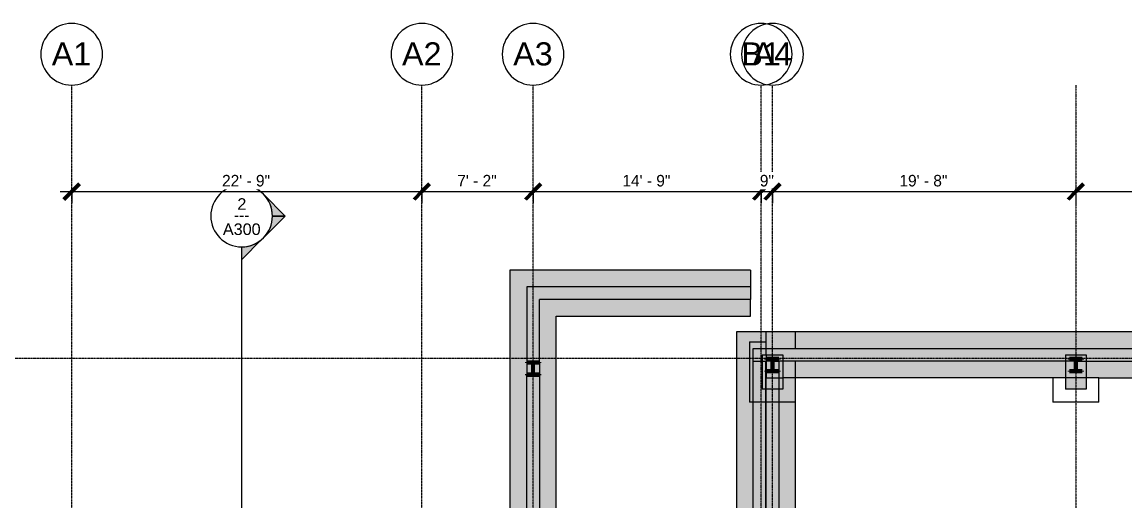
# Model space of a CAD drawing. Header units: inches. Extents: x -4066 to -1367, y 10278 to 12022.
# Drawn here: x -3605 to -2747, y 11650 to 12022 of the extents above; entities that cross this region are included whole.
import ezdxf

# ---------------------------------------------------------------- set-up
doc = ezdxf.new("R2010")
doc.units = ezdxf.units.IN
doc.header["$MEASUREMENT"] = 0
doc.linetypes.add('Grid Line 1_2_', pattern=[0.875, 0.5, -0.125, 0.125, -0.125])
for name, color, linetype, lineweight in [('A-ANNO-DIMS', 211, 'Continuous', 9), ('A-ANNO-DIMS-96', 211, 'Continuous', 9), ('G-ANNO-SYMB', 111, 'Continuous', 9), ('S-COLS-3', 52, 'Continuous', 9), ('S-COLS-4', 52, 'Continuous', 50), ('S-FNDN', 32, 'Continuous', 13), ('S-FNDN-11', 9, 'Continuous', 13), ('S-FNDN-6', 151, 'Continuous', 13), ('S-FNDN-7', 173, 'Continuous', 13), ('S-FNDN-8', 254, 'Continuous', 13), ('S-FNDN-9', 161, 'Continuous', 13), ('S-GRID-1', 1, 'Grid Line 1_2_', 9), ('S-GRID-IDEN', 1, 'Continuous', 9)]:
    doc.layers.add(name, color=color, linetype=linetype, lineweight=lineweight)
for name, color, linetype, lineweight, transparency in [('S-FNDN-1', 10, 'Continuous', 13, 0.4), ('S-FNDN-2', 10, 'Continuous', 13, 0.6), ('S-FNDN-3', 32, 'Continuous', 13, 0.4), ('S-FNDN-4', 50, 'Continuous', 13, 0.6), ('S-FNDN-5', 50, 'Continuous', 13, 0.4)]:
    doc.layers.add(name, color=color, linetype=linetype, lineweight=lineweight, transparency=transparency)
doc.styles.add('Arial', font='arial.ttf', dxfattribs={"height": 18})
doc.styles.add('Arial_1', font='arial.ttf', dxfattribs={"height": 9})
doc.styles.add('Century Gothic', font='ufonts.com_century-gothic.ttf', dxfattribs={"height": 9})
doc.dimstyles.new('OD__1__Tol__', dxfattribs={"dimscale": 12, "dimtxt": 9.397514, "dimasz": 1, "dimexe": 0.75, "dimexo": 0.5, "dimgap": 0.125, "dimtad": 1, "dimdec": 0, "dimzin": 3, "dimdsep": 46, "dimlunit": 4, "dimtxsty": 'Century Gothic', "dimblk1": 'OBLIQUE', "dimblk2": 'OBLIQUE', "dimsah": 1, "dimcen": 0.09, "dimdle": 0.75, "dimazin": 0, "dimtfac": 1, "dimtdec": 4, "dimtix": 1, "dimtmove": 0, "dimatfit": 3, "dimfxl": 1, "dimtvp": 1, "dimtfill": 1, "dimfrac": 2, "dimtolj": 1, "dimtzin": 0, "dimarcsym": 2})
pattern_1 = [(45, (0, 0), (-9.503515, 9.503515), []), (45, (0, 14.4), (-9.503515, 9.503515), [])]

# ---------------------------------------------------------------- blocks, each defined once
blk = doc.blocks.new('Section - Section Head - Filled-22785-STRUCTURAL SCHEMATIC - 1ST FLOOR')
at = {"layer": 'G-ANNO-SYMB'}
h = blk.add_hatch(color=256, dxfattribs=at)
edge = h.paths.add_edge_path(flags=0)
edge.add_line((-0.4268, 0.1768), (-0.25, 0.3536))
edge.add_line((-0.25, 0.3536), (-0.25, 0.25))
edge.add_arc((-0.25, 0), 0.25, 90, 135)
h = blk.add_hatch(color=256, dxfattribs=at)
edge = h.paths.add_edge_path(flags=0)
edge.add_arc((-0.25, 0), 0.25, 45, 90)
edge.add_line((-0.25, 0.25), (-0.25, 0.3536))
edge.add_line((-0.25, 0.3536), (-0.0732, 0.1768))
h = blk.add_hatch(color=256, dxfattribs=at)
edge = h.paths.add_edge_path(flags=0)
edge.add_arc((-0.25, 0), 0.2503, 137.9216, 180)
edge.add_line((-0.5003, 0), (-0.6036, 0))
edge.add_line((-0.6036, 0), (-0.4358, 0.1678))
h = blk.add_hatch(color=256, dxfattribs=at)
edge = h.paths.add_edge_path(flags=0)
edge.add_line((-0.0642, 0.1678), (0.1036, 0))
edge.add_line((0.1036, 0), (0.0003, 0))
edge.add_arc((-0.25, 0), 0.2503, 0, 42.0784)
for p, q in [((-0.25, 0.3536), (-0.4268, 0.1768)), ((-0.25, 0.25), (-0.25, 0.3536)), ((-0.0732, 0.1768), (-0.25, 0.3536)), ((-0.25, 0.3536), (-0.25, 0.25)), ((-0.4358, 0.1678), (-0.6036, 0)), ((0.1036, 0), (-0.0642, 0.1678)), ((-0.6036, 0), (-0.5003, 0)), ((0.0003, 0), (0.1036, 0))]:
    blk.add_line(p, q, dxfattribs=at)
for centre, radius, start, end in [((-0.2503, 0), 0.25, 360, 180), ((-0.25, 0), 0.25, 90, 135), ((-0.25, 0), 0.25, 45, 90), ((-0.25, 0), 0.2503, 137.9216, 180), ((-0.25, 0), 0.2503, 0, 42.0784), ((-0.2503, 0), 0.25, 180, 360)]:
    blk.add_arc(centre, radius, start, end, dxfattribs=at)
blk = doc.blocks.new('Grid - Grid Head - Circle-50561-STRUCTURAL SCHEMATIC - 1ST FLOOR')
at = {"layer": 'S-GRID-IDEN'}
for start, end in [(360, 180), (180, 360)]:
    blk.add_arc((0, 0), 0.25, start, end, dxfattribs=at)
blk = doc.blocks.new('DIMBLOCK2-STRUCTURAL SCHEMATIC - 1ST FLOOR')
at = {"layer": 'A-ANNO-DIMS-96', "lineweight": 50}
for p, q in [((-3566.45, 11890.45), (-3560.45, 11896.45)), ((-3293.95, 11890.45), (-3287.95, 11896.45)), ((-3566.45, 11890.45), (-3572.45, 11884.45)), ((-3293.95, 11890.45), (-3299.95, 11884.45))]:
    blk.add_line(p, q, dxfattribs=at)
at = {"layer": 'A-ANNO-DIMS-96'}
for p, q in [((-3566.45, 11892.94), (-3566.45, 11881.45)), ((-3566.45, 11890.45), (-3566.45, 11892.94)), ((-3293.95, 11892.94), (-3293.95, 11881.45)), ((-3293.95, 11890.45), (-3293.95, 11892.94)), ((-3575.45, 11890.45), (-3293.95, 11890.45))]:
    blk.add_line(p, q, dxfattribs=at)
at = {"layer": 'A-ANNO-DIMS-96', "color": 0, "insert": (-3449.45, 11903.49), "char_height": 9, "width": 46.1821, "attachment_point": 1, "line_spacing_factor": 0.984502, "style": 'Century Gothic', "bg_fill": 3, "box_fill_scale": 1.25, "bg_fill_color": 256, "bg_fill_true_color": 13158600, "bg_fill_transparency": 0}
blk.add_mtext('22\' - 9"', dxfattribs=at)
blk = doc.blocks.new('_Oblique')
at = {"color": 0, "linetype": 'ByBlock', "lineweight": -2}
blk.add_line((-0.5, -0.5), (0.5, 0.5), dxfattribs=at)
blk = doc.blocks.new('DIMBLOCK3-STRUCTURAL SCHEMATIC - 1ST FLOOR')
at = {"layer": 'A-ANNO-DIMS-96', "lineweight": 50}
for p, q in [((-3293.95, 11890.45), (-3287.95, 11896.45)), ((-3207.45, 11890.45), (-3201.45, 11896.45)), ((-3293.95, 11890.45), (-3299.95, 11884.45)), ((-3207.45, 11890.45), (-3213.45, 11884.45))]:
    blk.add_line(p, q, dxfattribs=at)
at = {"layer": 'A-ANNO-DIMS-96'}
for p, q in [((-3293.95, 11892.94), (-3293.95, 11881.45)), ((-3293.95, 11890.45), (-3293.95, 11892.94)), ((-3207.45, 11892.94), (-3207.45, 11881.45)), ((-3207.45, 11890.45), (-3207.45, 11892.94)), ((-3293.95, 11890.45), (-3207.45, 11890.45))]:
    blk.add_line(p, q, dxfattribs=at)
at = {"layer": 'A-ANNO-DIMS-96', "color": 0, "insert": (-3266.44, 11903.49), "char_height": 9, "width": 37.7691, "attachment_point": 1, "line_spacing_factor": 0.984502, "style": 'Century Gothic', "bg_fill": 3, "box_fill_scale": 1.25, "bg_fill_color": 256, "bg_fill_true_color": 13158600, "bg_fill_transparency": 0}
blk.add_mtext('7\' - 2"', dxfattribs=at)
blk = doc.blocks.new('DIMBLOCK4-STRUCTURAL SCHEMATIC - 1ST FLOOR')
at = {"layer": 'A-ANNO-DIMS-96', "lineweight": 50}
for p, q in [((-3207.45, 11890.45), (-3201.45, 11896.45)), ((-3030.02, 11890.45), (-3024.02, 11896.45)), ((-3207.45, 11890.45), (-3213.45, 11884.45)), ((-3030.02, 11890.45), (-3036.02, 11884.45))]:
    blk.add_line(p, q, dxfattribs=at)
at = {"layer": 'A-ANNO-DIMS-96'}
for p, q in [((-3207.45, 11892.94), (-3207.45, 11881.45)), ((-3207.45, 11890.45), (-3207.45, 11892.94)), ((-3030.02, 11892.94), (-3030.02, 11881.45)), ((-3030.02, 11890.45), (-3030.02, 11892.94)), ((-3207.45, 11890.45), (-3030.02, 11890.45))]:
    blk.add_line(p, q, dxfattribs=at)
at = {"layer": 'A-ANNO-DIMS-96', "color": 0, "insert": (-3137.98, 11903.49), "char_height": 9, "width": 46.1821, "attachment_point": 1, "line_spacing_factor": 0.984502, "style": 'Century Gothic', "bg_fill": 3, "box_fill_scale": 1.25, "bg_fill_color": 256, "bg_fill_true_color": 13158600, "bg_fill_transparency": 0}
blk.add_mtext('14\' - 9"', dxfattribs=at)
blk = doc.blocks.new('DIMBLOCK5-STRUCTURAL SCHEMATIC - 1ST FLOOR')
at = {"layer": 'A-ANNO-DIMS-96', "lineweight": 50}
for p, q in [((-3030.02, 11890.45), (-3024.02, 11896.45)), ((-3021.2, 11890.45), (-3015.2, 11896.45)), ((-3030.02, 11890.45), (-3036.02, 11884.45)), ((-3021.2, 11890.45), (-3027.2, 11884.45))]:
    blk.add_line(p, q, dxfattribs=at)
at = {"layer": 'A-ANNO-DIMS-96'}
for p, q in [((-3030.02, 11892.94), (-3030.02, 11881.45)), ((-3030.02, 11890.45), (-3030.02, 11892.94)), ((-3021.2, 11892.94), (-3021.2, 11881.45)), ((-3021.2, 11890.45), (-3021.2, 11892.94)), ((-3030.02, 11890.45), (-3021.2, 11890.45))]:
    blk.add_line(p, q, dxfattribs=at)
at = {"layer": 'A-ANNO-DIMS-96', "color": 0, "insert": (-3031.05, 11903.49), "char_height": 9, "width": 13.067, "attachment_point": 1, "line_spacing_factor": 0.984502, "style": 'Century Gothic', "bg_fill": 3, "box_fill_scale": 1.25, "bg_fill_color": 256, "bg_fill_true_color": 13158600, "bg_fill_transparency": 0}
blk.add_mtext('9"', dxfattribs=at)
blk = doc.blocks.new('DIMBLOCK6-STRUCTURAL SCHEMATIC - 1ST FLOOR')
at = {"layer": 'A-ANNO-DIMS-96', "lineweight": 50}
for p, q in [((-3021.2, 11890.45), (-3015.2, 11896.45)), ((-2785.2, 11890.45), (-2779.2, 11896.45)), ((-3021.2, 11890.45), (-3027.2, 11884.45)), ((-2785.2, 11890.45), (-2791.2, 11884.45))]:
    blk.add_line(p, q, dxfattribs=at)
at = {"layer": 'A-ANNO-DIMS-96'}
for p, q in [((-3021.2, 11892.94), (-3021.2, 11881.45)), ((-3021.2, 11890.45), (-3021.2, 11892.94)), ((-2785.2, 11892.94), (-2785.2, 11881.45)), ((-2785.2, 11890.45), (-2785.2, 11892.94)), ((-3021.2, 11890.45), (-2785.2, 11890.45))]:
    blk.add_line(p, q, dxfattribs=at)
at = {"layer": 'A-ANNO-DIMS-96', "color": 0, "insert": (-2922.45, 11903.49), "char_height": 9, "width": 46.1821, "attachment_point": 1, "line_spacing_factor": 0.984502, "style": 'Century Gothic', "bg_fill": 3, "box_fill_scale": 1.25, "bg_fill_color": 256, "bg_fill_true_color": 13158600, "bg_fill_transparency": 0}
blk.add_mtext('19\' - 8"', dxfattribs=at)
blk = doc.blocks.new('DIMBLOCK7-STRUCTURAL SCHEMATIC - 1ST FLOOR')
at = {"layer": 'A-ANNO-DIMS-96', "lineweight": 50}
for p, q in [((-2785.2, 11890.45), (-2779.2, 11896.45)), ((-2542.2, 11890.45), (-2536.2, 11896.45)), ((-2785.2, 11890.45), (-2791.2, 11884.45)), ((-2542.2, 11890.45), (-2548.2, 11884.45))]:
    blk.add_line(p, q, dxfattribs=at)
at = {"layer": 'A-ANNO-DIMS-96'}
for p, q in [((-2785.2, 11892.94), (-2785.2, 11881.45)), ((-2785.2, 11890.45), (-2785.2, 11892.94)), ((-2542.2, 11892.94), (-2542.2, 11881.45)), ((-2542.2, 11890.45), (-2542.2, 11892.94)), ((-2785.2, 11890.45), (-2542.2, 11890.45))]:
    blk.add_line(p, q, dxfattribs=at)
at = {"layer": 'A-ANNO-DIMS-96', "color": 0, "insert": (-2682.95, 11903.49), "char_height": 9, "width": 46.1821, "attachment_point": 1, "line_spacing_factor": 0.984502, "style": 'Century Gothic', "bg_fill": 3, "box_fill_scale": 1.25, "bg_fill_color": 256, "bg_fill_true_color": 13158600, "bg_fill_transparency": 0}
blk.add_mtext('20\' - 3"', dxfattribs=at)

msp = doc.modelspace()

# ---------------------------------------------------------------- hatches: boundary and pattern name
at = {"layer": 'S-COLS-3'}
h = msp.add_hatch(dxfattribs=at)
h.set_pattern_fill('FP_2', color=256, style=0, pattern_type=2)
h.set_pattern_definition(pattern_1)
h.paths.add_polyline_path([(-3202.45, 11747.66), (-3202.45, 11748.21), (-3206.59, 11748.21), (-3207.08, 11748.42), (-3207.28, 11748.91), (-3207.28, 11756.39), (-3207.08, 11756.88), (-3206.59, 11757.08), (-3202.45, 11757.08), (-3202.45, 11757.64), (-3212.45, 11757.64), (-3212.45, 11757.08), (-3208.31, 11757.08), (-3207.83, 11756.88), (-3207.62, 11756.39), (-3207.62, 11748.91), (-3207.83, 11748.42), (-3208.31, 11748.21), (-3212.45, 11748.21), (-3212.45, 11747.66)], flags=0)
h = msp.add_hatch(dxfattribs=at)
h.set_pattern_fill('FP_2', color=256, style=0, pattern_type=2)
h.set_pattern_definition(pattern_1)
h.paths.add_polyline_path([(-3026.2, 11750.41), (-3016.2, 11750.41), (-3016.2, 11750.97), (-3020.34, 11750.97), (-3020.83, 11751.18), (-3021.03, 11751.66), (-3021.03, 11759.15), (-3020.83, 11759.63), (-3020.34, 11759.84), (-3016.2, 11759.84), (-3016.2, 11760.4), (-3026.2, 11760.4), (-3026.2, 11759.84), (-3022.06, 11759.84), (-3021.58, 11759.63), (-3021.37, 11759.15), (-3021.37, 11751.66), (-3021.58, 11751.18), (-3022.06, 11750.97), (-3026.2, 11750.97)], flags=0)
h = msp.add_hatch(dxfattribs=at)
h.set_pattern_fill('FP_2', color=256, style=0, pattern_type=2)
h.set_pattern_definition(pattern_1)
h.paths.add_polyline_path([(-2790.2, 11750.41), (-2780.2, 11750.41), (-2780.2, 11750.97), (-2784.34, 11750.97), (-2784.83, 11751.18), (-2785.03, 11751.66), (-2785.03, 11759.15), (-2784.83, 11759.63), (-2784.34, 11759.84), (-2780.2, 11759.84), (-2780.2, 11760.4), (-2790.2, 11760.4), (-2790.2, 11759.84), (-2786.06, 11759.84), (-2785.58, 11759.63), (-2785.37, 11759.15), (-2785.37, 11751.66), (-2785.58, 11751.18), (-2786.06, 11750.97), (-2790.2, 11750.97)], flags=0)
at = {"layer": 'S-FNDN-1'}
h = msp.add_hatch(color=256, dxfattribs=at)
h.paths.add_polyline_path([(-3202.45, 11446.52), (-3202.45, 11463.01), (-3212.45, 11463.01), (-3212.45, 11446.52)], flags=0)
h.paths.add_polyline_path([(-3208.31, 11463.57), (-3207.83, 11463.77), (-3207.62, 11464.26), (-3207.62, 11471.74), (-3207.83, 11472.23), (-3208.31, 11472.43), (-3212.45, 11472.43), (-3212.45, 11463.57), (-3212.25, 11463.57)], flags=0)
h.paths.add_polyline_path([(-3202.45, 11463.57), (-3202.45, 11472.43), (-3206.59, 11472.43), (-3207.08, 11472.23), (-3207.28, 11471.74), (-3207.28, 11464.26), (-3207.08, 11463.77), (-3206.59, 11463.57)], flags=0)
h.paths.add_polyline_path([(-3206.59, 11472.99), (-3202.45, 11472.99), (-3202.45, 11747.66), (-3212.45, 11747.66), (-3212.45, 11472.99), (-3208.31, 11472.99)], flags=0)
h.paths.add_polyline_path([(-3202.45, 11748.21), (-3202.45, 11757.08), (-3206.59, 11757.08), (-3207.08, 11756.88), (-3207.28, 11756.39), (-3207.28, 11748.91), (-3207.08, 11748.42), (-3206.59, 11748.21), (-3204.12, 11748.21)], flags=0)
h.paths.add_polyline_path([(-3212.45, 11748.21), (-3208.31, 11748.21), (-3207.83, 11748.42), (-3207.62, 11748.91), (-3207.62, 11756.39), (-3207.83, 11756.88), (-3208.31, 11757.08), (-3212.45, 11757.08), (-3212.45, 11748.42)], flags=0)
h.paths.add_polyline_path([(-3203.85, 11757.64), (-3202.45, 11757.64), (-3202.45, 11816.4), (-3212.45, 11816.4), (-3212.45, 11757.64), (-3206.59, 11757.64)], flags=0)
h = msp.add_hatch(color=256, dxfattribs=at)
h.paths.add_polyline_path([(-3016.2, 11768.4), (-3036.33, 11768.4), (-3036.33, 11758.4), (-3021.37, 11758.4), (-3021.37, 11759.15), (-3021.58, 11759.63), (-3022.06, 11759.84), (-3026.2, 11759.84), (-3026.2, 11760.4), (-3016.2, 11760.4)], flags=0)
h.paths.add_polyline_path([(-2780.2, 11768.4), (-3016.2, 11768.4), (-3016.2, 11759.84), (-3020.34, 11759.84), (-3020.83, 11759.63), (-3021.03, 11759.15), (-3021.03, 11758.4), (-2785.37, 11758.4), (-2785.37, 11759.15), (-2785.58, 11759.63), (-2786.06, 11759.84), (-2790.2, 11759.84), (-2790.2, 11760.4), (-2780.2, 11760.4)], flags=0)
h.paths.add_polyline_path([(-2297.2, 11768.4), (-2780.2, 11768.4), (-2780.2, 11759.84), (-2784.34, 11759.84), (-2784.83, 11759.63), (-2785.03, 11759.15), (-2785.03, 11758.4), (-2542.37, 11758.4), (-2542.37, 11759.15), (-2542.58, 11759.63), (-2543.06, 11759.84), (-2547.2, 11759.84), (-2547.2, 11760.4), (-2537.2, 11760.4), (-2537.2, 11759.84), (-2541.34, 11759.84), (-2541.83, 11759.63), (-2542.03, 11759.15), (-2542.03, 11758.4), (-2302.37, 11758.4), (-2302.37, 11759.15), (-2302.58, 11759.63), (-2303.06, 11759.84), (-2307.2, 11759.84), (-2307.2, 11760.4), (-2297.2, 11760.4)], flags=0)
h.paths.add_polyline_path([(-1816.2, 11768.4), (-2297.2, 11768.4), (-2297.2, 11759.84), (-2301.34, 11759.84), (-2301.83, 11759.63), (-2302.03, 11759.15), (-2302.03, 11758.4), (-2061.87, 11758.4), (-2061.87, 11759.15), (-2062.08, 11759.63), (-2062.56, 11759.84), (-2066.7, 11759.84), (-2066.7, 11760.4), (-2056.7, 11760.4), (-2056.7, 11759.84), (-2060.84, 11759.84), (-2061.33, 11759.63), (-2061.53, 11759.15), (-2061.53, 11758.4), (-1821.37, 11758.4), (-1821.37, 11759.15), (-1821.58, 11759.63), (-1822.06, 11759.84), (-1826.2, 11759.84), (-1826.2, 11760.4), (-1816.2, 11760.4)], flags=0)
h.paths.add_polyline_path([(-1600.45, 11758.4), (-1600.45, 11768.4), (-1816.2, 11768.4), (-1816.2, 11759.84), (-1820.34, 11759.84), (-1820.83, 11759.63), (-1821.03, 11759.15), (-1821.03, 11758.4), (-1794.43, 11758.4)], flags=0)
h = msp.add_hatch(color=256, dxfattribs=at)
h.paths.add_polyline_path([(-3019.39, 10800.4), (-3016.2, 10800.4), (-3016.2, 10815.9), (-3026.2, 10815.9), (-3026.2, 10806.22), (-3025.07, 10805.35), (-3023.95, 10803.9), (-3023.25, 10802.21), (-3023.02, 10800.4), (-3022.5, 10800.4)], flags=0)
h.paths.add_polyline_path([(-3020.34, 10816.46), (-3016.2, 10816.46), (-3016.2, 10825.32), (-3020.34, 10825.32), (-3020.83, 10825.12), (-3021.03, 10824.63), (-3021.03, 10817.15), (-3020.83, 10816.66)], flags=0)
h.paths.add_polyline_path([(-3022.06, 10816.46), (-3021.58, 10816.66), (-3021.37, 10817.15), (-3021.37, 10824.63), (-3021.58, 10825.12), (-3022.06, 10825.32), (-3026.2, 10825.32), (-3026.2, 10816.46)], flags=0)
h.paths.add_polyline_path([(-3016.2, 10825.88), (-3016.2, 11156.41), (-3026.2, 11156.41), (-3026.2, 10825.88), (-3020.34, 10825.88)], flags=0)
h.paths.add_polyline_path([(-3016.2, 11156.96), (-3016.2, 11165.83), (-3020.34, 11165.83), (-3020.83, 11165.62), (-3021.03, 11165.14), (-3021.03, 11157.66), (-3020.83, 11157.17), (-3020.34, 11156.96)], flags=0)
h.paths.add_polyline_path([(-3022.06, 11156.96), (-3021.58, 11157.17), (-3021.37, 11157.66), (-3021.37, 11165.14), (-3021.58, 11165.62), (-3022.06, 11165.83), (-3026.2, 11165.83), (-3026.2, 11156.96)], flags=0)
h.paths.add_polyline_path([(-3016.2, 11166.39), (-3016.2, 11397.41), (-3026.2, 11397.41), (-3026.2, 11166.39), (-3020.34, 11166.39)], flags=0)
h.paths.add_polyline_path([(-3016.2, 11397.96), (-3016.2, 11406.83), (-3020.34, 11406.83), (-3020.83, 11406.62), (-3021.03, 11406.14), (-3021.03, 11398.66), (-3020.83, 11398.17), (-3020.34, 11397.96)], flags=0)
h.paths.add_polyline_path([(-3026.2, 11397.96), (-3022.06, 11397.96), (-3021.58, 11398.17), (-3021.37, 11398.66), (-3021.37, 11406.14), (-3021.58, 11406.62), (-3022.06, 11406.83), (-3026.2, 11406.83), (-3026.2, 11398.17)], flags=0)
h.paths.add_polyline_path([(-3016.2, 11407.39), (-3016.2, 11750.41), (-3026.2, 11750.41), (-3026.2, 11407.39), (-3020.34, 11407.39)], flags=0)
h.paths.add_polyline_path([(-3026.2, 11750.97), (-3022.06, 11750.97), (-3021.58, 11751.18), (-3021.37, 11751.66), (-3021.37, 11758.4), (-3026.2, 11758.4), (-3026.2, 11751.18)], flags=0)
h.paths.add_polyline_path([(-3020.34, 11750.97), (-3016.2, 11750.97), (-3016.2, 11758.4), (-3021.03, 11758.4), (-3021.03, 11751.66), (-3020.83, 11751.18)], flags=0)
at = {"layer": 'S-FNDN-2'}
h = msp.add_hatch(color=256, dxfattribs=at)
h.paths.add_polyline_path([(-3225.45, 11469.52), (-3207.62, 11469.52), (-3207.62, 11471.74), (-3207.83, 11472.23), (-3208.31, 11472.43), (-3212.45, 11472.43), (-3212.45, 11472.99), (-3202.45, 11472.99), (-3202.45, 11472.43), (-3206.59, 11472.43), (-3207.08, 11472.23), (-3207.28, 11471.74), (-3207.28, 11469.52), (-3189.45, 11469.52), (-3189.45, 11829.4), (-3225.45, 11829.4), (-3225.45, 11529.5)], flags=0)
h.paths.add_polyline_path([(-3208.31, 11747.66), (-3212.45, 11747.66), (-3212.45, 11748.21), (-3208.31, 11748.21), (-3207.83, 11748.42), (-3207.62, 11748.91), (-3207.62, 11756.39), (-3207.83, 11756.88), (-3208.31, 11757.08), (-3212.45, 11757.08), (-3212.45, 11757.64), (-3202.45, 11757.64), (-3202.45, 11757.08), (-3206.59, 11757.08), (-3207.08, 11756.88), (-3207.28, 11756.39), (-3207.28, 11748.91), (-3207.08, 11748.42), (-3206.59, 11748.21), (-3202.45, 11748.21), (-3202.45, 11747.66), (-3206.59, 11747.66)], flags=0)
h = msp.add_hatch(color=256, dxfattribs=at)
h.paths.add_polyline_path([(-3016.2, 10800.4), (-3003.2, 10800.4), (-3003.2, 11758.4), (-3013.2, 11758.4), (-3013.2, 11736.52), (-3029.2, 11736.52), (-3029.2, 11763.4), (-3026.21, 11763.4), (-3026.21, 11768.4), (-3003.2, 11768.4), (-3003.2, 11781.4), (-3039.2, 11781.4), (-3039.2, 11456.52), (-3026.2, 11456.52), (-3026.2, 11446.52), (-3033.33, 11446.52), (-3033.33, 11424.64), (-3039.2, 11424.64), (-3039.2, 11121.51), (-3033.33, 11121.51), (-3033.33, 11106.52), (-3026.2, 11106.52), (-3026.2, 11096.52), (-3039.2, 11096.52), (-3039.2, 10800.4), (-3037.02, 10800.4), (-3036.78, 10802.21), (-3036.08, 10803.9), (-3034.97, 10805.35), (-3033.83, 10806.22), (-3033.83, 10810.46), (-3026.2, 10810.46), (-3026.2, 10806.22), (-3025.07, 10805.35), (-3023.95, 10803.9), (-3023.25, 10802.21), (-3023.02, 10800.4), (-3019.39, 10800.4)], flags=0)
h.paths.add_polyline_path([(-3016.2, 10815.9), (-3026.2, 10815.9), (-3026.2, 10816.46), (-3022.06, 10816.46), (-3021.58, 10816.66), (-3021.37, 10817.15), (-3021.37, 10824.63), (-3021.58, 10825.12), (-3022.06, 10825.32), (-3026.2, 10825.32), (-3026.2, 10825.88), (-3016.2, 10825.88), (-3016.2, 10825.32), (-3020.34, 10825.32), (-3020.83, 10825.12), (-3021.03, 10824.63), (-3021.03, 10817.15), (-3020.83, 10816.66), (-3020.34, 10816.46), (-3016.2, 10816.46)], flags=0)
h.paths.add_polyline_path([(-3020.34, 11156.41), (-3026.2, 11156.41), (-3026.2, 11156.96), (-3022.06, 11156.96), (-3021.58, 11157.17), (-3021.37, 11157.66), (-3021.37, 11165.14), (-3021.58, 11165.62), (-3022.06, 11165.83), (-3026.2, 11165.83), (-3026.2, 11166.39), (-3016.2, 11166.39), (-3016.2, 11165.83), (-3020.34, 11165.83), (-3020.83, 11165.62), (-3021.03, 11165.14), (-3021.03, 11157.66), (-3020.83, 11157.17), (-3020.34, 11156.96), (-3016.2, 11156.96), (-3016.2, 11156.41)], flags=0)
h.paths.add_polyline_path([(-3016.2, 11397.41), (-3026.2, 11397.41), (-3026.2, 11397.96), (-3022.06, 11397.96), (-3021.58, 11398.17), (-3021.37, 11398.66), (-3021.37, 11406.14), (-3021.58, 11406.62), (-3022.06, 11406.83), (-3026.2, 11406.83), (-3026.2, 11407.39), (-3016.2, 11407.39), (-3016.2, 11406.83), (-3020.34, 11406.83), (-3020.83, 11406.62), (-3021.03, 11406.14), (-3021.03, 11398.66), (-3020.83, 11398.17), (-3020.34, 11397.96), (-3016.2, 11397.96)], flags=0)
msp.add_hatch(color=256, dxfattribs=at).paths.add_polyline_path([(-1803.2, 11745.4), (-1600.45, 11745.4), (-1600.45, 11763.4), (-1585.45, 11763.4), (-1585.45, 11774.15), (-1577.83, 11774.15), (-1577.83, 11745.4), (-1574.45, 11745.4), (-1574.45, 11781.4), (-3026.21, 11781.4), (-3026.2, 11763.4), (-3013.2, 11763.4), (-3013.2, 11745.4), (-2793.2, 11745.4), (-2793.2, 11763.4), (-2777.2, 11763.4), (-2777.2, 11745.4), (-2550.2, 11745.4), (-2550.2, 11763.4), (-2534.2, 11763.4), (-2534.2, 11745.4), (-2310.2, 11745.4), (-2310.2, 11763.4), (-2294.2, 11763.4), (-2294.2, 11745.4), (-2069.7, 11745.4), (-2069.7, 11763.4), (-2053.7, 11763.4), (-2053.7, 11745.4), (-1829.2, 11745.4), (-1829.2, 11763.4), (-1813.2, 11763.4), (-1813.2, 11745.4)], flags=0)
h = msp.add_hatch(color=256, dxfattribs=at)
h.paths.add_polyline_path([(-3036.33, 11096.52), (-3026.2, 11096.52), (-3026.2, 11106.52), (-3033.33, 11106.52), (-3033.33, 11097.51), (-3039.2, 11097.51), (-3039.2, 11096.52), (-3036.61, 11096.52)], flags=0)
h.paths.add_polyline_path([(-3033.33, 11106.52), (-3033.33, 11121.51), (-3039.2, 11121.51), (-3039.2, 11114.5), (-3036.33, 11114.5), (-3036.33, 11113.94), (-3039.2, 11113.94), (-3039.2, 11106.52), (-3036.33, 11106.52)], flags=0)
h.paths.add_polyline_path([(-3033.33, 11446.52), (-3026.2, 11446.52), (-3026.2, 11456.52), (-3039.2, 11456.52), (-3039.2, 11451.52), (-3033.33, 11451.52)], flags=0)
h.paths.add_polyline_path([(-3033.33, 11424.64), (-3033.33, 11446.52), (-3039.2, 11446.52), (-3039.2, 11439.1), (-3036.33, 11439.1), (-3036.33, 11438.54), (-3039.2, 11438.54), (-3039.2, 11424.64), (-3036.33, 11424.64)], flags=0)
h.paths.add_polyline_path([(-3013.2, 11736.52), (-3013.2, 11758.4), (-3021.03, 11758.4), (-3021.03, 11751.66), (-3020.83, 11751.18), (-3020.34, 11750.97), (-3016.2, 11750.97), (-3016.2, 11750.41), (-3026.2, 11750.41), (-3026.2, 11750.97), (-3022.06, 11750.97), (-3021.58, 11751.18), (-3021.37, 11751.66), (-3021.37, 11758.4), (-3026.21, 11758.4), (-3026.21, 11763.4), (-3029.2, 11763.4), (-3029.2, 11736.52), (-3016.2, 11736.52)], flags=0)
h = msp.add_hatch(color=256, dxfattribs=at)
h.paths.add_polyline_path([(-1813.2, 11745.4), (-1813.2, 11763.4), (-1829.2, 11763.4), (-1829.2, 11745.4)], flags=0)
h.paths.add_polyline_path([(-1598.86, 11745.4), (-1585.45, 11745.4), (-1585.45, 11763.4), (-1600.45, 11763.4), (-1600.45, 11745.4), (-1599.64, 11745.4)], flags=0)
h.paths.add_polyline_path([(-3020.34, 11745.4), (-3013.2, 11745.4), (-3013.2, 11763.4), (-3026.21, 11763.4), (-3026.2, 11745.4), (-3022.06, 11745.4)], flags=0)
h.paths.add_polyline_path([(-2777.2, 11745.4), (-2777.2, 11763.4), (-2793.2, 11763.4), (-2793.2, 11745.4)], flags=0)
h.paths.add_polyline_path([(-2053.7, 11745.4), (-2053.7, 11763.4), (-2069.7, 11763.4), (-2069.7, 11745.4)], flags=0)
h.paths.add_polyline_path([(-2294.2, 11745.4), (-2294.2, 11763.4), (-2310.2, 11763.4), (-2310.2, 11745.4)], flags=0)
h.paths.add_polyline_path([(-2550.2, 11745.4), (-2534.2, 11745.4), (-2534.2, 11763.4), (-2550.2, 11763.4), (-2550.2, 11747.26)], flags=0)
h.paths.add_polyline_path([(-2301.34, 11750.41), (-2307.2, 11750.41), (-2307.2, 11750.97), (-2303.06, 11750.97), (-2302.58, 11751.18), (-2302.37, 11751.66), (-2302.37, 11759.15), (-2302.58, 11759.63), (-2303.06, 11759.84), (-2307.2, 11759.84), (-2307.2, 11760.4), (-2297.2, 11760.4), (-2297.2, 11759.84), (-2301.34, 11759.84), (-2301.83, 11759.63), (-2302.03, 11759.15), (-2302.03, 11751.66), (-2301.83, 11751.18), (-2301.34, 11750.97), (-2297.2, 11750.97), (-2297.2, 11750.41)], flags=0)
h.paths.add_polyline_path([(-1820.34, 11750.41), (-1826.2, 11750.41), (-1826.2, 11750.97), (-1822.06, 11750.97), (-1821.58, 11751.18), (-1821.37, 11751.66), (-1821.37, 11759.15), (-1821.58, 11759.63), (-1822.06, 11759.84), (-1826.2, 11759.84), (-1826.2, 11760.4), (-1816.2, 11760.4), (-1816.2, 11759.84), (-1820.34, 11759.84), (-1820.83, 11759.63), (-1821.03, 11759.15), (-1821.03, 11751.66), (-1820.83, 11751.18), (-1820.34, 11750.97), (-1816.2, 11750.97), (-1816.2, 11750.41)], flags=0)
h.paths.add_polyline_path([(-2060.84, 11750.41), (-2066.7, 11750.41), (-2066.7, 11750.97), (-2062.56, 11750.97), (-2062.08, 11751.18), (-2061.87, 11751.66), (-2061.87, 11759.15), (-2062.08, 11759.63), (-2062.56, 11759.84), (-2066.7, 11759.84), (-2066.7, 11760.4), (-2056.7, 11760.4), (-2056.7, 11759.84), (-2060.84, 11759.84), (-2061.33, 11759.63), (-2061.53, 11759.15), (-2061.53, 11751.66), (-2061.33, 11751.18), (-2060.84, 11750.97), (-2056.7, 11750.97), (-2056.7, 11750.41)], flags=0)
h.paths.add_polyline_path([(-1591.59, 11750.41), (-1597.45, 11750.41), (-1597.45, 11750.97), (-1593.31, 11750.97), (-1592.83, 11751.18), (-1592.62, 11751.66), (-1592.62, 11759.15), (-1592.83, 11759.63), (-1593.31, 11759.84), (-1597.45, 11759.84), (-1597.45, 11760.4), (-1587.45, 11760.4), (-1587.45, 11759.84), (-1591.59, 11759.84), (-1592.08, 11759.63), (-1592.28, 11759.15), (-1592.28, 11751.66), (-1592.08, 11751.18), (-1591.59, 11750.97), (-1587.45, 11750.97), (-1587.45, 11750.41)], flags=0)
h.paths.add_polyline_path([(-3022.06, 11750.41), (-3026.2, 11750.41), (-3026.2, 11750.97), (-3022.06, 11750.97), (-3021.58, 11751.18), (-3021.37, 11751.66), (-3021.37, 11759.15), (-3021.58, 11759.63), (-3022.06, 11759.84), (-3026.2, 11759.84), (-3026.2, 11760.4), (-3016.2, 11760.4), (-3016.2, 11759.84), (-3020.34, 11759.84), (-3020.83, 11759.63), (-3021.03, 11759.15), (-3021.03, 11751.66), (-3020.83, 11751.18), (-3020.34, 11750.97), (-3016.2, 11750.97), (-3016.2, 11750.41), (-3020.34, 11750.41)], flags=0)
h.paths.add_polyline_path([(-2547.2, 11750.41), (-2547.2, 11750.97), (-2543.06, 11750.97), (-2542.58, 11751.18), (-2542.37, 11751.66), (-2542.37, 11759.15), (-2542.58, 11759.63), (-2543.06, 11759.84), (-2547.2, 11759.84), (-2547.2, 11760.4), (-2537.2, 11760.4), (-2537.2, 11759.84), (-2541.34, 11759.84), (-2541.83, 11759.63), (-2542.03, 11759.15), (-2542.03, 11751.66), (-2541.83, 11751.18), (-2541.34, 11750.97), (-2537.2, 11750.97), (-2537.2, 11750.41), (-2543.06, 11750.41)], flags=0)
h.paths.add_polyline_path([(-2786.06, 11750.41), (-2790.2, 11750.41), (-2790.2, 11750.97), (-2786.06, 11750.97), (-2785.58, 11751.18), (-2785.37, 11751.66), (-2785.37, 11759.15), (-2785.58, 11759.63), (-2786.06, 11759.84), (-2790.2, 11759.84), (-2790.2, 11760.4), (-2780.2, 11760.4), (-2780.2, 11759.84), (-2784.34, 11759.84), (-2784.83, 11759.63), (-2785.03, 11759.15), (-2785.03, 11751.66), (-2784.83, 11751.18), (-2784.34, 11750.97), (-2780.2, 11750.97), (-2780.2, 11750.41), (-2784.34, 11750.41)], flags=0)
at = {"layer": 'S-FNDN-3'}
h = msp.add_hatch(color=256, dxfattribs=at)
h.paths.add_polyline_path([(-3029.2, 11736.52), (-3013.2, 11736.52), (-3013.2, 11763.4), (-3029.2, 11763.4), (-3029.2, 11750.41)], flags=0)
h.paths.add_polyline_path([(-3026.2, 11750.41), (-3026.2, 11750.97), (-3022.06, 11750.97), (-3021.58, 11751.18), (-3021.37, 11751.66), (-3021.37, 11759.15), (-3021.58, 11759.63), (-3022.06, 11759.84), (-3026.2, 11759.84), (-3026.2, 11760.4), (-3016.2, 11760.4), (-3016.2, 11759.84), (-3020.34, 11759.84), (-3020.83, 11759.63), (-3021.03, 11759.15), (-3021.03, 11751.66), (-3020.83, 11751.18), (-3020.34, 11750.97), (-3016.2, 11750.97), (-3016.2, 11750.41), (-3022.06, 11750.41)], flags=0)
h = msp.add_hatch(color=256, dxfattribs=at)
h.paths.add_polyline_path([(-2793.2, 11736.52), (-2777.2, 11736.52), (-2777.2, 11763.4), (-2793.2, 11763.4), (-2793.2, 11750.41)], flags=0)
h.paths.add_polyline_path([(-2790.2, 11750.41), (-2790.2, 11750.97), (-2786.06, 11750.97), (-2785.58, 11751.18), (-2785.37, 11751.66), (-2785.37, 11759.15), (-2785.58, 11759.63), (-2786.06, 11759.84), (-2790.2, 11759.84), (-2790.2, 11760.4), (-2780.2, 11760.4), (-2780.2, 11759.84), (-2784.34, 11759.84), (-2784.83, 11759.63), (-2785.03, 11759.15), (-2785.03, 11751.66), (-2784.83, 11751.18), (-2784.34, 11750.97), (-2780.2, 11750.97), (-2780.2, 11750.41), (-2786.06, 11750.41)], flags=0)
at = {"layer": 'S-FNDN-4'}
msp.add_hatch(color=256, dxfattribs=at).paths.add_polyline_path([(-3087.77, 11793.4), (-3038.21, 11793.4), (-3038.21, 11829.4), (-3189.45, 11829.4), (-3189.45, 11793.4)], flags=0)
h = msp.add_hatch(color=256, dxfattribs=at)
h.paths.add_polyline_path([(-3048.02, 10810.46), (-3039.2, 10810.46), (-3039.2, 11083.52), (-3049.33, 11083.52), (-3049.33, 10810.46)], flags=0)
h.paths.add_polyline_path([(-3040.88, 11121.51), (-3039.2, 11121.51), (-3039.2, 11424.64), (-3049.33, 11424.64), (-3049.33, 11121.51)], flags=0)
h.paths.add_polyline_path([(-3039.2, 11469.52), (-3039.2, 11781.4), (-3049.33, 11781.4), (-3049.33, 11469.52)], flags=0)
at = {"layer": 'S-FNDN-5'}
for points in [[(-3202.45, 11806.4), (-3038.21, 11806.4), (-3038.21, 11816.4), (-3202.45, 11816.4)], [(-3033.83, 10810.46), (-3026.33, 10810.46), (-3026.33, 11758.4), (-3036.33, 11758.4), (-3036.33, 10810.46)]]:
    msp.add_hatch(color=256, dxfattribs=at).paths.add_polyline_path(points, flags=0)

# ---------------------------------------------------------------- linework, layer by layer
at = {"layer": 'G-ANNO-SYMB'}
msp.add_line((-3434.23, 11847.41), (-3434.23, 10300.09), dxfattribs=at)
at = {"layer": 'S-COLS-3'}
for p, q in [((-3212.45, 11757.08), (-3212.45, 11757.08)), ((-3202.45, 11757.08), (-3202.45, 11757.08)), ((-3212.45, 11747.66), (-3212.45, 11747.66)), ((-3202.45, 11747.66), (-3202.45, 11747.66))]:
    msp.add_line(p, q, dxfattribs=at)
at = {"layer": 'S-COLS-4'}
for p, q in [((-3202.45, 11757.64), (-3212.45, 11757.64)), ((-3212.45, 11757.64), (-3212.45, 11757.08)), ((-3212.45, 11757.08), (-3208.31, 11757.08)), ((-3207.62, 11756.39), (-3207.62, 11748.91)), ((-3207.28, 11748.91), (-3207.28, 11756.39)), ((-3206.59, 11757.08), (-3202.45, 11757.08)), ((-3202.45, 11757.08), (-3202.45, 11757.64)), ((-3016.2, 11760.4), (-3026.2, 11760.4)), ((-3026.2, 11760.4), (-3026.2, 11759.84)), ((-3026.2, 11759.84), (-3022.06, 11759.84)), ((-3021.37, 11759.15), (-3021.37, 11751.66)), ((-3021.03, 11751.66), (-3021.03, 11759.15)), ((-3020.34, 11759.84), (-3016.2, 11759.84)), ((-3016.2, 11759.84), (-3016.2, 11760.4)), ((-2780.2, 11760.4), (-2790.2, 11760.4)), ((-2790.2, 11760.4), (-2790.2, 11759.84)), ((-2790.2, 11759.84), (-2786.06, 11759.84)), ((-2785.37, 11759.15), (-2785.37, 11751.66)), ((-2785.03, 11751.66), (-2785.03, 11759.15)), ((-2784.34, 11759.84), (-2780.2, 11759.84)), ((-2780.2, 11759.84), (-2780.2, 11760.4)), ((-3212.45, 11748.21), (-3212.45, 11747.66)), ((-3208.31, 11748.21), (-3212.45, 11748.21)), ((-3212.45, 11747.66), (-3202.45, 11747.66)), ((-3202.45, 11748.21), (-3206.59, 11748.21)), ((-3202.45, 11747.66), (-3202.45, 11748.21)), ((-3022.06, 11750.97), (-3026.2, 11750.97)), ((-3026.2, 11750.97), (-3026.2, 11750.41)), ((-3026.2, 11750.41), (-3016.2, 11750.41)), ((-3016.2, 11750.97), (-3020.34, 11750.97)), ((-3016.2, 11750.41), (-3016.2, 11750.97)), ((-2786.06, 11750.97), (-2790.2, 11750.97)), ((-2790.2, 11750.97), (-2790.2, 11750.41)), ((-2790.2, 11750.41), (-2780.2, 11750.41)), ((-2780.2, 11750.97), (-2784.34, 11750.97)), ((-2780.2, 11750.41), (-2780.2, 11750.97))]:
    msp.add_line(p, q, dxfattribs=at)
for centre, start, end in [((-3208.31, 11756.39), 360, 90), ((-3206.59, 11756.39), 90, 180), ((-3022.06, 11759.15), 0.00001, 90.00001), ((-3020.34, 11759.15), 90.00001, 180.00001), ((-2786.06, 11759.15), 0.00001, 90.00001), ((-2784.34, 11759.15), 90.00001, 180.00001), ((-3208.31, 11748.91), 270, 0), ((-3206.59, 11748.91), 180, 270), ((-3022.06, 11751.66), 270.00001, 0.00001), ((-3020.34, 11751.66), 180.00001, 270.00001), ((-2786.06, 11751.66), 270.00001, 0.00001), ((-2784.34, 11751.66), 180.00001, 270.00001)]:
    msp.add_arc(centre, 0.691, start, end, dxfattribs=at)
at = {"layer": 'S-FNDN'}
for p, q in [((-3039.2, 11773.4), (-3026.21, 11773.4)), ((-3039.2, 11773.4), (-3039.2, 11726.52)), ((-3029.2, 11763.4), (-3029.2, 11736.52)), ((-3029.2, 11763.4), (-3013.2, 11763.4)), ((-3026.21, 11763.4), (-3026.21, 11745.4)), ((-3013.2, 11763.4), (-3013.2, 11736.52)), ((-2793.2, 11763.4), (-2793.2, 11736.52)), ((-2793.2, 11763.4), (-2777.2, 11763.4)), ((-2777.2, 11763.4), (-2777.2, 11736.52)), ((-3026.2, 11745.4), (-3016.2, 11745.4)), ((-3003.2, 11726.52), (-3003.2, 11745.4)), ((-2803.2, 11745.4), (-2803.2, 11726.52)), ((-2767.2, 11726.52), (-2767.2, 11745.4)), ((-3013.2, 11736.52), (-3029.2, 11736.52)), ((-2777.2, 11736.52), (-2793.2, 11736.52)), ((-3003.2, 11726.52), (-3039.2, 11726.52)), ((-2767.2, 11726.52), (-2803.2, 11726.52))]:
    msp.add_line(p, q, dxfattribs=at)
at = {"layer": 'S-FNDN-11'}
for p, q in [((-3026.21, 11763.4), (-3026.21, 11781.4)), ((-3026.2, 11758.4), (-3026.2, 11750.97))]:
    msp.add_line(p, q, dxfattribs=at)
at = {"layer": 'S-FNDN-6'}
for p, q in [((-3212.45, 11816.4), (-3212.45, 11757.64)), ((-3038.21, 11816.4), (-3212.45, 11816.4)), ((-3202.45, 11757.64), (-3202.45, 11806.4)), ((-3212.45, 11757.08), (-3212.45, 11748.21)), ((-3026.33, 11456.52), (-3026.33, 11758.4)), ((-2785.37, 11758.4), (-2785.37, 11758.4)), ((-2785.03, 11758.4), (-2542.37, 11758.4))]:
    msp.add_line(p, q, dxfattribs=at)
at = {"layer": 'S-FNDN-7'}
for p, q in [((-3225.45, 11829.4), (-3225.45, 11469.52)), ((-3038.21, 11829.4), (-3225.45, 11829.4)), ((-3038.21, 11829.4), (-3038.21, 11806.4)), ((-3038.21, 11806.4), (-3202.45, 11806.4)), ((-3189.45, 11469.52), (-3189.45, 11793.4)), ((-3189.45, 11793.4), (-3038.21, 11793.4)), ((-3049.33, 11781.4), (-3049.33, 11469.52)), ((-3003.2, 11768.4), (-3003.2, 11781.4)), ((-3036.33, 11768.4), (-1600.45, 11768.4)), ((-3036.33, 11448.52), (-3036.33, 11768.4)), ((-3202.45, 11757.64), (-3202.45, 11472.43)), ((-3021.37, 11758.4), (-3026.21, 11758.4)), ((-2785.37, 11758.4), (-3016.2, 11758.4)), ((-3016.2, 11758.4), (-3016.2, 11750.97)), ((-3212.45, 11472.99), (-3212.45, 11747.66)), ((-3026.2, 11407.39), (-3026.2, 11750.41)), ((-3016.2, 11750.41), (-3016.2, 11407.39)), ((-2767.2, 11745.4), (-2053.7, 11745.4))]:
    msp.add_line(p, q, dxfattribs=at)
at = {"layer": 'S-FNDN-8'}
for p, q in [((-3036.33, 11758.4), (-3026.21, 11758.4)), ((-3021.03, 11758.4), (-3016.2, 11758.4)), ((-3003.2, 11745.4), (-3013.2, 11745.4)), ((-2767.2, 11745.4), (-2803.2, 11745.4))]:
    msp.add_line(p, q, dxfattribs=at)
at = {"layer": 'S-FNDN-9'}
for p, q in [((-3038.21, 11793.4), (-3038.21, 11806.4)), ((-1574.45, 11781.4), (-3049.33, 11781.4)), ((-3003.2, 10800.4), (-3003.2, 11758.4)), ((-3016.2, 11745.4), (-3013.2, 11745.4)), ((-2803.2, 11745.4), (-3003.2, 11745.4))]:
    msp.add_line(p, q, dxfattribs=at)
at = {"layer": 'S-GRID-1'}
for p, q in [((-3566.45, 11070.13), (-3566.45, 11973.42)), ((-3293.95, 11070.13), (-3293.95, 11973.42)), ((-3207.45, 11070.13), (-3207.45, 11973.42)), ((-3030.02, 10327.11), (-3030.02, 11973.42)), ((-3021.2, 10327.11), (-3021.2, 11973.42)), ((-2785.2, 11973.42), (-2785.2, 10769.7)), ((-1374.38, 11760.4), (-3914.18, 11760.4))]:
    msp.add_line(p, q, dxfattribs=at)

# ---------------------------------------------------------------- block references
at = {"layer": 'G-ANNO-SYMB', "xscale": 95.99999999999994, "yscale": 95.99999999999994, "zscale": 95.99999999999994, "rotation": 269.9999999999996}
msp.add_blockref('Section - Section Head - Filled-22785-STRUCTURAL SCHEMATIC - 1ST FLOOR', (-3434.23, 11847.41), dxfattribs=at)
at = {"layer": 'S-GRID-IDEN', "xscale": 95.99999999999994, "yscale": 95.99999999999994, "zscale": 95.99999999999994}
for p in [(-3566.45, 11997.42), (-3293.95, 11997.42), (-3207.45, 11997.42), (-3030.02, 11997.42), (-3021.2, 11997.42)]:
    msp.add_blockref('Grid - Grid Head - Circle-50561-STRUCTURAL SCHEMATIC - 1ST FLOOR', p, dxfattribs=at)

# ---------------------------------------------------------------- texts
at = {"layer": 'G-ANNO-SYMB', "char_height": 9, "attachment_point": 1}
for s, insert, width, style in [('2', (-3437.55, 11885.32), 8.484, 'Arial_1'), ('---', (-3440.2, 11876.81), 15.453, 'Century Gothic'), ('A300', (-3448.8, 11865.68), 35.754, 'Arial_1')]:
    msp.add_mtext(s, dxfattribs=dict(at, insert=insert, width=width, style=style))
at = {"layer": 'S-GRID-IDEN', "char_height": 18, "width": 37.269, "attachment_point": 1, "style": 'Arial'}
for s, insert in [('A1', (-3581.95, 12006.71)), ('A2', (-3309.45, 12006.71)), ('A3', (-3222.95, 12006.71)), ('B1', (-3045.52, 12006.71)), ('A4', (-3036.7, 12006.71))]:
    msp.add_mtext(s, dxfattribs=dict(at, insert=insert))

# ---------------------------------------------------------------- next in the draw order: dimensions: what is measured, and where the dimension line sits
at = {"layer": 'A-ANNO-DIMS'}
dim = msp.add_linear_dim(base=(-3293.95325386, 11890.45051304), p1=(-3566.45325386, 11898.93579442), p2=(-3293.95325386, 11898.93579442), dimstyle='OD__1__Tol__', override={"dimpost": '<>', "dimfxl": 272.5}, dxfattribs=at)
dim.commit()
dim.dimension.update_dxf_attribs({"geometry": 'DIMBLOCK2-STRUCTURAL SCHEMATIC - 1ST FLOOR', "text_midpoint": (-3430.20325386, 11896.67688969)})

# ---------------------------------------------------------------- next in the draw order: dimensions: what is measured, and where the dimension line sits
dim = msp.add_linear_dim(base=(-3207.4532541, 11890.450513), p1=(-3293.9532539, 11898.9357944), p2=(-3207.4532541, 11898.9357944), dimstyle='OD__1__Tol__', override={"dimpost": '<>', "dimfxl": 86.5}, dxfattribs=at)
dim.commit()
dim.dimension.update_dxf_attribs({"geometry": 'DIMBLOCK3-STRUCTURAL SCHEMATIC - 1ST FLOOR', "text_midpoint": (-3250.703254, 11896.6768897)})

# ---------------------------------------------------------------- next in the draw order: dimensions: what is measured, and where the dimension line sits
dim = msp.add_linear_dim(base=(-3030.02, 11890.45), p1=(-3207.45, 11898.94), p2=(-3030.02, 11898.94), dimstyle='OD__1__Tol__', override={"dimpost": '<>', "dimfxl": 177.4375}, dxfattribs=at)
dim.commit()
dim.dimension.update_dxf_attribs({"geometry": 'DIMBLOCK4-STRUCTURAL SCHEMATIC - 1ST FLOOR', "text_midpoint": (-3118.73, 11896.68)})

# ---------------------------------------------------------------- next in the draw order: dimensions: what is measured, and where the dimension line sits
dim = msp.add_linear_dim(base=(-3021.2, 11890.45), p1=(-3030.02, 11898.94), p2=(-3021.2, 11898.94), dimstyle='OD__1__Tol__', override={"dimpost": '<>', "dimfxl": 8.8125}, dxfattribs=at)
dim.commit()
dim.dimension.update_dxf_attribs({"geometry": 'DIMBLOCK5-STRUCTURAL SCHEMATIC - 1ST FLOOR', "text_midpoint": (-3025.61, 11896.68)})

# ---------------------------------------------------------------- next in the draw order: dimensions: what is measured, and where the dimension line sits
dim = msp.add_linear_dim(base=(-2785.2, 11890.45), p1=(-3021.2, 11898.94), p2=(-2785.2, 11898.94), dimstyle='OD__1__Tol__', override={"dimpost": '<>', "dimfxl": 236}, dxfattribs=at)
dim.commit()
dim.dimension.update_dxf_attribs({"geometry": 'DIMBLOCK6-STRUCTURAL SCHEMATIC - 1ST FLOOR', "text_midpoint": (-2903.2, 11896.68)})

# ---------------------------------------------------------------- next in the draw order: dimensions: what is measured, and where the dimension line sits
dim = msp.add_linear_dim(base=(-2542.2, 11890.45), p1=(-2785.2, 11898.94), p2=(-2542.2, 11898.94), dimstyle='OD__1__Tol__', override={"dimpost": '<>', "dimfxl": 243}, dxfattribs=at)
dim.commit()
dim.dimension.update_dxf_attribs({"geometry": 'DIMBLOCK7-STRUCTURAL SCHEMATIC - 1ST FLOOR', "text_midpoint": (-2663.7, 11896.68)})

doc.saveas('drawing.dxf')
